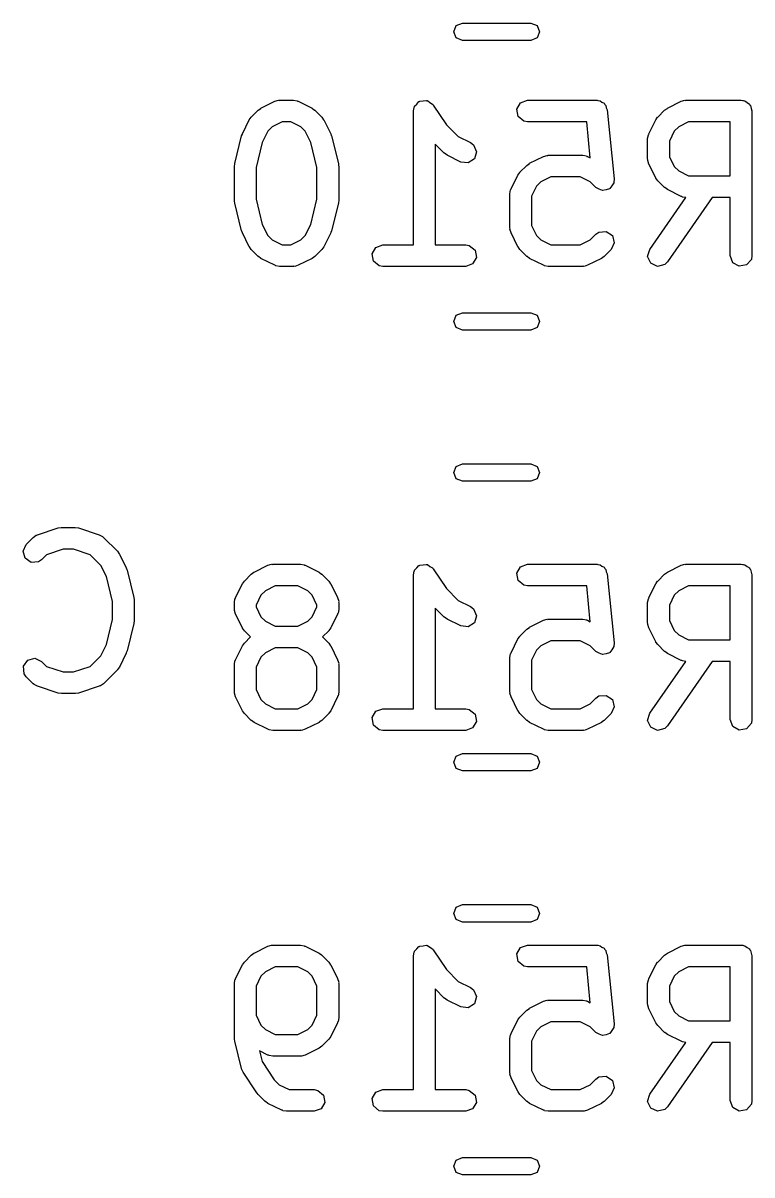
# Model space of a CAD drawing. Extents: x 109 to 192, y -153 to -42.
# Drawn here: x 146.84 to 151.88, y -114.85 to -106.89 of the extents above; entities that cross this region are included whole.
import ezdxf

# ---------------------------------------------------------------- set-up
doc = ezdxf.new("R2010")
doc.units = 0
doc.layers.add('BLACK', color=7, linetype='CONTINUOUS')

msp = doc.modelspace()

# ---------------------------------------------------------------- linework, layer by layer
at = {"layer": 'BLACK', "linetype": 'CONTINUOUS'}
for p, q in [((149.834, -106.906), (149.877, -106.888)), ((149.877, -106.888), (150.351, -106.888)), ((150.351, -106.888), (150.394, -106.906)), ((149.817, -106.948), (149.834, -106.906)), ((149.834, -106.991), (149.817, -106.948)), ((150.394, -106.906), (150.411, -106.948)), ((150.411, -106.948), (150.394, -106.991)), ((149.877, -107.008), (149.834, -106.991)), ((150.351, -107.008), (149.877, -107.008)), ((150.394, -106.991), (150.351, -107.008)), ((148.485, -107.477), (148.58, -107.429)), ((148.58, -107.429), (148.605, -107.422)), ((148.605, -107.422), (148.61, -107.423)), ((148.61, -107.423), (148.614, -107.421)), ((148.614, -107.421), (148.709, -107.421)), ((148.709, -107.421), (148.735, -107.426)), ((148.735, -107.426), (148.738, -107.429)), ((148.738, -107.429), (148.743, -107.429)), ((148.743, -107.429), (148.838, -107.477)), ((149.563, -107.448), (149.576, -107.431)), ((149.576, -107.431), (149.581, -107.431)), ((149.581, -107.431), (149.584, -107.428)), ((149.584, -107.428), (149.606, -107.426)), ((149.606, -107.426), (149.627, -107.423)), ((149.627, -107.423), (149.631, -107.425)), ((149.631, -107.425), (149.635, -107.424)), ((149.635, -107.424), (149.653, -107.437)), ((149.653, -107.437), (149.671, -107.448)), ((150.254, -107.483), (150.28, -107.439)), ((150.28, -107.439), (150.328, -107.421)), ((150.328, -107.421), (150.804, -107.421)), ((150.804, -107.421), (150.808, -107.422)), ((150.808, -107.422), (150.81, -107.422)), ((150.81, -107.422), (150.813, -107.423)), ((150.813, -107.423), (150.83, -107.426)), ((150.83, -107.426), (150.842, -107.436)), ((150.842, -107.436), (150.857, -107.443)), ((150.857, -107.443), (150.861, -107.452)), ((151.295, -107.477), (151.39, -107.429)), ((151.39, -107.429), (151.415, -107.422)), ((151.415, -107.422), (151.419, -107.423)), ((151.419, -107.423), (151.424, -107.421)), ((151.424, -107.421), (151.804, -107.421)), ((151.804, -107.421), (151.814, -107.423)), ((151.814, -107.423), (151.817, -107.423)), ((151.817, -107.423), (151.82, -107.424)), ((151.82, -107.424), (151.83, -107.426)), ((151.83, -107.426), (151.845, -107.438)), ((151.845, -107.438), (151.862, -107.448)), ((148.418, -107.539), (148.466, -107.491)), ((148.466, -107.491), (148.484, -107.478)), ((148.484, -107.478), (148.485, -107.477)), ((148.838, -107.477), (148.856, -107.49)), ((148.856, -107.49), (148.858, -107.491)), ((148.858, -107.491), (148.905, -107.539)), ((149.539, -107.496), (149.544, -107.471)), ((149.539, -108.421), (149.539, -107.496)), ((149.544, -107.471), (149.546, -107.467)), ((149.546, -107.467), (149.547, -107.463)), ((149.547, -107.463), (149.563, -107.448)), ((149.671, -107.448), (149.673, -107.452)), ((149.673, -107.452), (149.676, -107.455)), ((149.676, -107.455), (149.768, -107.591)), ((150.263, -107.534), (150.254, -107.483)), ((150.861, -107.452), (150.869, -107.459)), ((150.869, -107.459), (150.872, -107.475)), ((150.872, -107.475), (150.879, -107.489)), ((150.879, -107.489), (150.927, -107.965)), ((151.228, -107.539), (151.275, -107.491)), ((151.275, -107.491), (151.294, -107.478)), ((151.294, -107.478), (151.295, -107.477)), ((151.862, -107.448), (151.864, -107.455)), ((151.864, -107.455), (151.869, -107.459)), ((151.869, -107.459), (151.873, -107.478)), ((151.873, -107.478), (151.879, -107.496)), ((151.879, -107.496), (151.879, -108.496)), ((148.356, -107.653), (148.404, -107.558)), ((148.404, -107.558), (148.417, -107.54)), ((148.417, -107.54), (148.418, -107.539)), ((148.563, -107.606), (148.533, -107.636)), ((148.632, -107.571), (148.563, -107.606)), ((148.692, -107.571), (148.632, -107.571)), ((148.76, -107.606), (148.692, -107.571)), ((148.79, -107.636), (148.76, -107.606)), ((148.905, -107.539), (148.918, -107.557)), ((148.918, -107.557), (148.919, -107.558)), ((148.919, -107.558), (148.967, -107.653)), ((149.768, -107.591), (149.849, -107.673)), ((150.303, -107.567), (150.263, -107.534)), ((150.328, -107.571), (150.303, -107.567)), ((150.737, -107.571), (150.328, -107.571)), ((150.761, -107.82), (150.737, -107.571)), ((151.166, -107.653), (151.214, -107.558)), ((151.214, -107.558), (151.227, -107.54)), ((151.227, -107.54), (151.228, -107.539)), ((151.373, -107.606), (151.342, -107.636)), ((151.441, -107.571), (151.373, -107.606)), ((151.729, -107.571), (151.441, -107.571)), ((151.729, -107.945), (151.729, -107.571)), ((148.303, -107.859), (148.351, -107.669)), ((148.351, -107.669), (148.356, -107.657)), ((148.356, -107.657), (148.356, -107.653)), ((148.533, -107.636), (148.494, -107.713)), ((148.829, -107.713), (148.79, -107.636)), ((148.967, -107.653), (148.97, -107.666)), ((148.97, -107.666), (148.972, -107.669)), ((148.972, -107.669), (149.02, -107.859)), ((149.849, -107.673), (149.933, -107.715)), ((151.158, -107.687), (151.163, -107.661)), ((151.163, -107.661), (151.165, -107.658)), ((151.165, -107.658), (151.166, -107.653)), ((151.342, -107.636), (151.308, -107.705)), ((148.494, -107.713), (148.451, -107.887)), ((148.872, -107.887), (148.829, -107.713)), ((149.751, -107.788), (149.689, -107.725)), ((149.689, -107.725), (149.689, -108.421)), ((149.933, -107.715), (149.954, -107.731)), ((149.954, -107.731), (149.975, -107.778)), ((151.158, -107.83), (151.158, -107.687)), ((151.308, -107.705), (151.308, -107.812)), ((149.753, -107.788), (149.751, -107.788)), ((149.771, -107.802), (149.753, -107.788)), ((149.866, -107.849), (149.771, -107.802)), ((149.96, -107.827), (149.917, -107.855)), ((149.975, -107.778), (149.96, -107.827)), ((150.342, -107.858), (150.438, -107.81)), ((150.438, -107.81), (150.463, -107.803)), ((150.463, -107.803), (150.467, -107.804)), ((150.467, -107.804), (150.471, -107.802)), ((150.471, -107.802), (150.709, -107.802)), ((150.709, -107.802), (150.735, -107.807)), ((150.735, -107.807), (150.738, -107.81)), ((150.738, -107.81), (150.743, -107.81)), ((150.743, -107.81), (150.761, -107.82)), ((151.16, -107.834), (151.158, -107.83)), ((151.159, -107.838), (151.16, -107.834)), ((151.166, -107.863), (151.159, -107.838)), ((151.308, -107.812), (151.342, -107.881)), ((148.301, -107.877), (148.304, -107.863)), ((148.301, -108.115), (148.301, -107.877)), ((148.304, -107.863), (148.303, -107.859)), ((148.451, -107.887), (148.451, -108.106)), ((148.872, -108.106), (148.872, -107.887)), ((149.02, -107.859), (149.021, -107.874)), ((149.021, -107.874), (149.022, -107.877)), ((149.022, -107.877), (149.022, -108.115)), ((149.917, -107.855), (149.866, -107.849)), ((150.261, -107.939), (150.275, -107.921)), ((150.275, -107.92), (150.323, -107.872)), ((150.275, -107.921), (150.275, -107.92)), ((150.323, -107.872), (150.341, -107.859)), ((150.341, -107.859), (150.342, -107.858)), ((151.214, -107.958), (151.166, -107.863)), ((151.342, -107.881), (151.373, -107.911)), ((151.373, -107.911), (151.441, -107.945)), ((150.214, -108.034), (150.261, -107.939)), ((150.42, -107.987), (150.39, -108.017)), ((150.489, -107.952), (150.42, -107.987)), ((150.692, -107.952), (150.489, -107.952)), ((150.76, -107.987), (150.692, -107.952)), ((150.799, -108.026), (150.76, -107.987)), ((150.925, -107.992), (150.91, -108.013)), ((150.925, -107.991), (150.924, -107.991)), ((150.924, -107.991), (150.925, -107.992)), ((150.927, -107.965), (150.925, -107.991)), ((151.215, -107.96), (151.214, -107.958)), ((151.228, -107.978), (151.215, -107.96)), ((151.275, -108.026), (151.228, -107.978)), ((151.441, -107.945), (151.729, -107.945)), ((150.206, -108.068), (150.21, -108.042)), ((150.206, -108.306), (150.206, -108.068)), ((150.21, -108.042), (150.213, -108.039)), ((150.213, -108.039), (150.214, -108.034)), ((150.39, -108.017), (150.356, -108.086)), ((150.8, -108.026), (150.799, -108.026)), ((150.823, -108.037), (150.8, -108.026)), ((150.8, -108.026), (150.8, -108.026)), ((150.846, -108.047), (150.823, -108.037)), ((150.871, -108.041), (150.846, -108.047)), ((150.846, -108.047), (150.846, -108.047)), ((150.846, -108.047), (150.846, -108.047)), ((150.895, -108.034), (150.871, -108.041)), ((150.896, -108.033), (150.895, -108.034)), ((150.895, -108.034), (150.895, -108.034)), ((150.91, -108.013), (150.896, -108.033)), ((151.277, -108.026), (151.275, -108.026)), ((151.295, -108.04), (151.277, -108.026)), ((151.39, -108.087), (151.295, -108.04)), ((148.302, -108.119), (148.301, -108.115)), ((148.303, -108.134), (148.302, -108.119)), ((148.351, -108.324), (148.303, -108.134)), ((148.451, -108.106), (148.494, -108.28)), ((148.829, -108.28), (148.872, -108.106)), ((149.02, -108.134), (148.972, -108.324)), ((149.022, -108.115), (149.02, -108.13)), ((149.02, -108.13), (149.02, -108.134)), ((150.356, -108.086), (150.356, -108.288)), ((151.172, -108.453), (151.422, -108.095)), ((151.605, -108.095), (151.294, -108.539)), ((151.394, -108.088), (151.39, -108.087)), ((151.398, -108.091), (151.394, -108.088)), ((151.422, -108.095), (151.398, -108.091)), ((151.729, -108.095), (151.605, -108.095)), ((151.729, -108.496), (151.729, -108.095)), ((148.494, -108.28), (148.533, -108.357)), ((148.79, -108.357), (148.829, -108.28)), ((150.207, -108.31), (150.206, -108.306)), ((150.206, -108.314), (150.207, -108.31)), ((150.214, -108.339), (150.206, -108.314)), ((150.356, -108.288), (150.39, -108.357)), ((148.353, -108.327), (148.351, -108.324)), ((148.356, -108.339), (148.353, -108.327)), ((148.404, -108.435), (148.356, -108.339)), ((148.533, -108.357), (148.563, -108.387)), ((148.563, -108.387), (148.632, -108.421)), ((148.692, -108.421), (148.76, -108.387)), ((148.76, -108.387), (148.79, -108.357)), ((148.967, -108.339), (148.919, -108.435)), ((148.972, -108.324), (148.967, -108.336)), ((148.967, -108.336), (148.967, -108.339)), ((150.261, -108.435), (150.214, -108.339)), ((150.39, -108.357), (150.42, -108.387)), ((150.42, -108.387), (150.489, -108.421)), ((150.692, -108.421), (150.76, -108.387)), ((150.76, -108.387), (150.799, -108.348)), ((150.799, -108.348), (150.82, -108.333)), ((150.82, -108.333), (150.872, -108.329)), ((150.872, -108.329), (150.914, -108.358)), ((150.914, -108.358), (150.927, -108.408)), ((148.405, -108.436), (148.404, -108.435)), ((148.418, -108.454), (148.405, -108.436)), ((148.466, -108.502), (148.418, -108.454)), ((148.632, -108.421), (148.692, -108.421)), ((148.905, -108.454), (148.858, -108.502)), ((148.906, -108.453), (148.905, -108.454)), ((148.919, -108.435), (148.906, -108.453)), ((149.254, -108.483), (149.28, -108.439)), ((149.263, -108.534), (149.254, -108.483)), ((149.28, -108.439), (149.328, -108.421)), ((149.328, -108.421), (149.539, -108.421)), ((149.689, -108.421), (149.9, -108.421)), ((149.9, -108.421), (149.925, -108.426)), ((149.925, -108.426), (149.965, -108.459)), ((149.965, -108.459), (149.974, -108.509)), ((150.262, -108.436), (150.261, -108.435)), ((150.275, -108.454), (150.262, -108.436)), ((150.323, -108.502), (150.275, -108.454)), ((150.489, -108.421), (150.692, -108.421)), ((150.905, -108.454), (150.858, -108.502)), ((150.927, -108.408), (150.905, -108.454)), ((151.158, -108.503), (151.172, -108.453)), ((148.467, -108.502), (148.466, -108.502)), ((148.485, -108.516), (148.467, -108.502)), ((148.58, -108.563), (148.485, -108.516)), ((148.838, -108.516), (148.743, -108.563)), ((148.839, -108.515), (148.838, -108.516)), ((148.858, -108.502), (148.839, -108.515)), ((149.303, -108.567), (149.263, -108.534)), ((149.948, -108.554), (149.9, -108.571)), ((149.974, -108.509), (149.948, -108.554)), ((150.324, -108.502), (150.323, -108.502)), ((150.342, -108.516), (150.324, -108.502)), ((150.438, -108.563), (150.342, -108.516)), ((150.838, -108.516), (150.743, -108.563)), ((150.839, -108.515), (150.838, -108.516)), ((150.858, -108.502), (150.839, -108.515)), ((151.18, -108.549), (151.158, -108.503)), ((151.227, -108.571), (151.18, -108.549)), ((151.276, -108.558), (151.227, -108.571)), ((151.294, -108.539), (151.276, -108.558)), ((151.747, -108.545), (151.729, -108.496)), ((151.791, -108.57), (151.747, -108.545)), ((151.842, -108.561), (151.791, -108.57)), ((151.875, -108.522), (151.842, -108.561)), ((151.879, -108.496), (151.875, -108.522)), ((148.585, -108.564), (148.58, -108.563)), ((148.588, -108.567), (148.585, -108.564)), ((148.614, -108.571), (148.588, -108.567)), ((148.709, -108.571), (148.614, -108.571)), ((148.713, -108.57), (148.709, -108.571)), ((148.718, -108.571), (148.713, -108.57)), ((148.743, -108.563), (148.718, -108.571)), ((149.328, -108.571), (149.303, -108.567)), ((149.9, -108.571), (149.328, -108.571)), ((150.442, -108.564), (150.438, -108.563)), ((150.445, -108.567), (150.442, -108.564)), ((150.471, -108.571), (150.445, -108.567)), ((150.709, -108.571), (150.471, -108.571)), ((150.713, -108.57), (150.709, -108.571)), ((150.718, -108.571), (150.713, -108.57)), ((150.743, -108.563), (150.718, -108.571)), ((149.817, -108.951), (149.834, -108.909)), ((149.834, -108.994), (149.817, -108.951)), ((149.834, -108.909), (149.877, -108.891)), ((149.877, -108.891), (150.351, -108.891)), ((150.351, -108.891), (150.394, -108.909)), ((150.394, -108.909), (150.411, -108.951)), ((150.411, -108.951), (150.394, -108.994)), ((149.877, -109.011), (149.834, -108.994)), ((150.351, -109.011), (149.877, -109.011)), ((150.394, -108.994), (150.351, -109.011)), ((149.817, -109.996), (149.834, -109.954)), ((149.834, -110.039), (149.817, -109.996)), ((149.834, -109.954), (149.877, -109.936)), ((149.877, -109.936), (150.351, -109.936)), ((150.351, -109.936), (150.394, -109.954)), ((150.394, -109.954), (150.411, -109.996)), ((150.411, -109.996), (150.394, -110.039)), ((149.877, -110.056), (149.834, -110.039)), ((150.351, -110.056), (149.877, -110.056)), ((150.394, -110.039), (150.351, -110.056)), ((146.939, -110.427), (147.082, -110.379)), ((147.082, -110.379), (147.104, -110.376)), ((147.104, -110.376), (147.106, -110.375)), ((147.106, -110.375), (147.201, -110.375)), ((147.201, -110.375), (147.223, -110.379)), ((147.223, -110.379), (147.224, -110.379)), ((147.224, -110.379), (147.367, -110.427)), ((146.862, -110.493), (146.91, -110.445)), ((146.91, -110.445), (146.931, -110.43)), ((146.931, -110.43), (146.935, -110.43)), ((146.935, -110.43), (146.939, -110.427)), ((147.367, -110.427), (147.39, -110.439)), ((147.39, -110.439), (147.393, -110.443)), ((147.393, -110.443), (147.397, -110.445)), ((147.397, -110.445), (147.492, -110.54)), ((146.84, -110.539), (146.862, -110.493)), ((146.854, -110.589), (146.84, -110.539)), ((147.118, -110.525), (147.003, -110.564)), ((147.189, -110.525), (147.118, -110.525)), ((147.303, -110.564), (147.189, -110.525)), ((147.492, -110.54), (147.505, -110.559)), ((146.896, -110.618), (146.854, -110.589)), ((146.947, -110.614), (146.896, -110.618)), ((146.968, -110.599), (146.947, -110.614)), ((147.003, -110.564), (146.968, -110.599)), ((147.377, -110.638), (147.303, -110.564)), ((147.505, -110.559), (147.506, -110.56)), ((147.506, -110.56), (147.554, -110.655)), ((148.533, -110.637), (148.558, -110.63)), ((148.558, -110.63), (148.562, -110.631)), ((148.562, -110.631), (148.566, -110.629)), ((148.566, -110.629), (148.757, -110.629)), ((148.757, -110.629), (148.783, -110.634)), ((149.606, -110.634), (149.627, -110.631)), ((149.627, -110.631), (149.631, -110.633)), ((149.631, -110.633), (149.635, -110.632)), ((149.635, -110.632), (149.653, -110.645)), ((150.28, -110.647), (150.328, -110.629)), ((150.328, -110.629), (150.804, -110.629)), ((150.804, -110.629), (150.808, -110.63)), ((150.808, -110.63), (150.81, -110.63)), ((150.81, -110.63), (150.813, -110.631)), ((150.813, -110.631), (150.83, -110.634)), ((151.39, -110.637), (151.415, -110.63)), ((151.415, -110.63), (151.419, -110.631)), ((151.419, -110.631), (151.424, -110.629)), ((151.424, -110.629), (151.804, -110.629)), ((151.804, -110.629), (151.814, -110.631)), ((151.814, -110.631), (151.817, -110.631)), ((151.817, -110.631), (151.82, -110.632)), ((151.82, -110.632), (151.83, -110.634)), ((147.416, -110.715), (147.377, -110.638)), ((147.554, -110.655), (147.557, -110.667)), ((147.557, -110.667), (147.559, -110.67)), ((147.559, -110.67), (147.607, -110.861)), ((148.37, -110.747), (148.418, -110.699)), ((148.418, -110.699), (148.436, -110.686)), ((148.436, -110.686), (148.438, -110.685)), ((148.438, -110.685), (148.533, -110.637)), ((148.783, -110.634), (148.786, -110.637)), ((148.786, -110.637), (148.79, -110.637)), ((148.79, -110.637), (148.886, -110.685)), ((148.886, -110.685), (148.904, -110.698)), ((148.904, -110.698), (148.905, -110.699)), ((148.905, -110.699), (148.953, -110.747)), ((149.539, -110.704), (149.544, -110.679)), ((149.539, -111.629), (149.539, -110.704)), ((149.544, -110.679), (149.546, -110.675)), ((149.546, -110.675), (149.547, -110.671)), ((149.547, -110.671), (149.563, -110.656)), ((149.563, -110.656), (149.576, -110.639)), ((149.576, -110.639), (149.581, -110.639)), ((149.581, -110.639), (149.584, -110.636)), ((149.584, -110.636), (149.606, -110.634)), ((149.653, -110.645), (149.671, -110.656)), ((149.671, -110.656), (149.673, -110.66)), ((149.673, -110.66), (149.676, -110.663)), ((149.676, -110.663), (149.768, -110.799)), ((150.254, -110.691), (150.28, -110.647)), ((150.263, -110.742), (150.254, -110.691)), ((150.83, -110.634), (150.842, -110.644)), ((150.842, -110.644), (150.857, -110.651)), ((150.857, -110.651), (150.861, -110.66)), ((150.861, -110.66), (150.869, -110.667)), ((150.869, -110.667), (150.872, -110.683)), ((150.872, -110.683), (150.879, -110.697)), ((150.879, -110.697), (150.927, -111.173)), ((151.228, -110.747), (151.275, -110.699)), ((151.275, -110.699), (151.294, -110.686)), ((151.294, -110.686), (151.295, -110.685)), ((151.295, -110.685), (151.39, -110.637)), ((151.83, -110.634), (151.845, -110.646)), ((151.845, -110.646), (151.862, -110.656)), ((151.862, -110.656), (151.864, -110.663)), ((151.864, -110.663), (151.869, -110.667)), ((151.869, -110.667), (151.873, -110.686)), ((151.873, -110.686), (151.879, -110.704)), ((151.879, -110.704), (151.879, -111.704)), ((147.459, -110.888), (147.416, -110.715)), ((148.309, -110.861), (148.356, -110.766)), ((148.356, -110.766), (148.37, -110.748)), ((148.37, -110.748), (148.37, -110.747)), ((148.584, -110.779), (148.516, -110.814)), ((148.739, -110.779), (148.584, -110.779)), ((148.808, -110.814), (148.739, -110.779)), ((148.953, -110.747), (148.966, -110.765)), ((148.966, -110.765), (148.967, -110.766)), ((148.967, -110.766), (149.014, -110.861)), ((150.303, -110.775), (150.263, -110.742)), ((150.328, -110.779), (150.303, -110.775)), ((150.737, -110.779), (150.328, -110.779)), ((150.761, -111.028), (150.737, -110.779)), ((151.166, -110.861), (151.214, -110.766)), ((151.214, -110.766), (151.227, -110.748)), ((151.227, -110.748), (151.228, -110.747)), ((151.441, -110.779), (151.373, -110.814)), ((151.729, -110.779), (151.441, -110.779)), ((151.729, -111.153), (151.729, -110.779)), ((147.607, -110.861), (147.608, -110.876)), ((148.301, -110.895), (148.305, -110.869)), ((148.305, -110.869), (148.308, -110.866)), ((148.308, -110.866), (148.309, -110.861)), ((148.485, -110.844), (148.451, -110.913)), ((148.516, -110.814), (148.485, -110.844)), ((148.838, -110.844), (148.808, -110.814)), ((148.872, -110.913), (148.838, -110.844)), ((149.014, -110.861), (149.022, -110.886)), ((149.768, -110.799), (149.849, -110.881)), ((151.158, -110.895), (151.163, -110.869)), ((151.163, -110.869), (151.165, -110.866)), ((151.165, -110.866), (151.166, -110.861)), ((151.342, -110.844), (151.308, -110.913)), ((151.373, -110.814), (151.342, -110.844)), ((147.459, -111.013), (147.459, -110.888)), ((147.608, -110.876), (147.609, -110.879)), ((147.609, -110.879), (147.609, -111.022)), ((148.301, -110.942), (148.301, -110.895)), ((148.302, -110.947), (148.301, -110.942)), ((148.301, -110.951), (148.302, -110.947)), ((148.309, -110.976), (148.301, -110.951)), ((148.451, -110.913), (148.451, -110.925)), ((148.451, -110.925), (148.485, -110.993)), ((148.838, -110.993), (148.872, -110.925)), ((148.872, -110.925), (148.872, -110.913)), ((149.022, -110.942), (149.018, -110.968)), ((149.022, -110.886), (149.021, -110.891)), ((149.021, -110.891), (149.022, -110.895)), ((149.022, -110.895), (149.022, -110.942)), ((149.751, -110.996), (149.689, -110.933)), ((149.689, -110.933), (149.689, -111.629)), ((149.849, -110.881), (149.933, -110.923)), ((149.933, -110.923), (149.954, -110.939)), ((149.954, -110.939), (149.975, -110.986)), ((151.158, -111.038), (151.158, -110.895)), ((151.308, -110.913), (151.308, -111.02)), ((147.416, -111.186), (147.459, -111.013)), ((147.609, -111.022), (147.606, -111.037)), ((148.356, -111.071), (148.309, -110.976)), ((148.485, -110.993), (148.516, -111.024)), ((148.516, -111.024), (148.584, -111.058)), ((148.739, -111.058), (148.808, -111.024)), ((148.808, -111.024), (148.838, -110.993)), ((149.014, -110.976), (148.967, -111.071)), ((149.015, -110.972), (149.014, -110.976)), ((149.018, -110.968), (149.015, -110.972)), ((149.753, -110.996), (149.751, -110.996)), ((149.771, -111.01), (149.753, -110.996)), ((149.866, -111.057), (149.771, -111.01)), ((149.975, -110.986), (149.96, -111.035)), ((150.342, -111.066), (150.438, -111.018)), ((150.438, -111.018), (150.463, -111.011)), ((150.463, -111.011), (150.467, -111.012)), ((150.467, -111.012), (150.471, -111.01)), ((150.471, -111.01), (150.709, -111.01)), ((150.709, -111.01), (150.735, -111.015)), ((150.735, -111.015), (150.738, -111.018)), ((150.738, -111.018), (150.743, -111.018)), ((150.743, -111.018), (150.761, -111.028)), ((151.308, -111.02), (151.342, -111.089)), ((147.607, -111.04), (147.559, -111.23)), ((147.606, -111.037), (147.607, -111.04)), ((148.358, -111.072), (148.356, -111.071)), ((148.37, -111.091), (148.358, -111.072)), ((148.413, -111.133), (148.37, -111.091)), ((148.584, -111.058), (148.739, -111.058)), ((148.953, -111.091), (148.911, -111.133)), ((148.967, -111.071), (148.953, -111.089)), ((148.953, -111.089), (148.953, -111.091)), ((149.917, -111.063), (149.866, -111.057)), ((149.96, -111.035), (149.917, -111.063)), ((150.275, -111.128), (150.323, -111.08)), ((150.323, -111.08), (150.341, -111.067)), ((150.341, -111.067), (150.342, -111.066)), ((151.16, -111.042), (151.158, -111.038)), ((151.159, -111.046), (151.16, -111.042)), ((151.166, -111.071), (151.159, -111.046)), ((151.214, -111.166), (151.166, -111.071)), ((151.342, -111.089), (151.373, -111.119)), ((147.377, -111.263), (147.416, -111.186)), ((148.356, -111.195), (148.37, -111.177)), ((148.37, -111.175), (148.413, -111.133)), ((148.37, -111.177), (148.37, -111.175)), ((148.911, -111.133), (148.953, -111.175)), ((148.953, -111.175), (148.966, -111.194)), ((150.214, -111.242), (150.261, -111.147)), ((150.261, -111.147), (150.275, -111.129)), ((150.275, -111.129), (150.275, -111.128)), ((150.489, -111.16), (150.42, -111.195)), ((150.692, -111.16), (150.489, -111.16)), ((150.76, -111.195), (150.692, -111.16)), ((150.927, -111.173), (150.925, -111.199)), ((151.215, -111.168), (151.214, -111.166)), ((151.228, -111.186), (151.215, -111.168)), ((151.275, -111.234), (151.228, -111.186)), ((151.373, -111.119), (151.441, -111.153)), ((151.441, -111.153), (151.729, -111.153)), ((147.303, -111.337), (147.377, -111.263)), ((147.554, -111.246), (147.506, -111.341)), ((147.559, -111.23), (147.554, -111.242)), ((147.554, -111.242), (147.554, -111.246)), ((148.309, -111.29), (148.356, -111.195)), ((148.516, -111.242), (148.485, -111.273)), ((148.584, -111.208), (148.516, -111.242)), ((148.739, -111.208), (148.584, -111.208)), ((148.808, -111.242), (148.739, -111.208)), ((148.838, -111.273), (148.808, -111.242)), ((148.966, -111.194), (148.967, -111.195)), ((148.967, -111.195), (149.014, -111.29)), ((150.206, -111.276), (150.21, -111.25)), ((150.21, -111.25), (150.213, -111.247)), ((150.213, -111.247), (150.214, -111.242)), ((150.39, -111.225), (150.356, -111.294)), ((150.42, -111.195), (150.39, -111.225)), ((150.799, -111.234), (150.76, -111.195)), ((150.8, -111.234), (150.799, -111.234)), ((150.823, -111.245), (150.8, -111.234)), ((150.8, -111.234), (150.8, -111.234)), ((150.846, -111.255), (150.823, -111.245)), ((150.871, -111.249), (150.846, -111.255)), ((150.846, -111.255), (150.846, -111.255)), ((150.846, -111.255), (150.846, -111.255)), ((150.895, -111.242), (150.871, -111.249)), ((150.896, -111.241), (150.895, -111.242)), ((150.895, -111.242), (150.895, -111.242)), ((150.91, -111.221), (150.896, -111.241)), ((150.925, -111.2), (150.91, -111.221)), ((150.925, -111.199), (150.924, -111.199)), ((150.924, -111.199), (150.925, -111.2)), ((151.277, -111.234), (151.275, -111.234)), ((151.295, -111.248), (151.277, -111.234)), ((151.39, -111.295), (151.295, -111.248)), ((146.843, -111.336), (146.872, -111.294)), ((146.847, -111.387), (146.843, -111.336)), ((146.872, -111.294), (146.922, -111.28)), ((146.922, -111.28), (146.968, -111.302)), ((146.968, -111.302), (147.003, -111.337)), ((147.003, -111.337), (147.118, -111.375)), ((147.189, -111.375), (147.303, -111.337)), ((147.506, -111.341), (147.493, -111.359)), ((148.301, -111.323), (148.305, -111.298)), ((148.301, -111.514), (148.301, -111.323)), ((148.305, -111.298), (148.308, -111.294)), ((148.308, -111.294), (148.309, -111.29)), ((148.485, -111.273), (148.451, -111.341)), ((148.451, -111.341), (148.451, -111.496)), ((148.872, -111.341), (148.838, -111.273)), ((148.872, -111.496), (148.872, -111.341)), ((149.014, -111.29), (149.022, -111.315)), ((149.022, -111.315), (149.021, -111.319)), ((149.021, -111.319), (149.022, -111.323)), ((149.022, -111.323), (149.022, -111.514)), ((150.206, -111.514), (150.206, -111.276)), ((150.356, -111.294), (150.356, -111.496)), ((151.172, -111.661), (151.422, -111.303)), ((151.605, -111.303), (151.294, -111.747)), ((151.394, -111.296), (151.39, -111.295)), ((151.398, -111.299), (151.394, -111.296)), ((151.422, -111.303), (151.398, -111.299)), ((151.729, -111.303), (151.605, -111.303)), ((151.729, -111.704), (151.729, -111.303)), ((146.862, -111.408), (146.847, -111.387)), ((146.91, -111.456), (146.862, -111.408)), ((147.118, -111.375), (147.189, -111.375)), ((147.492, -111.361), (147.397, -111.456)), ((147.493, -111.359), (147.492, -111.361)), ((146.914, -111.458), (146.91, -111.456)), ((146.916, -111.462), (146.914, -111.458)), ((146.939, -111.474), (146.916, -111.462)), ((147.082, -111.522), (146.939, -111.474)), ((147.367, -111.474), (147.224, -111.522)), ((147.371, -111.471), (147.367, -111.474)), ((147.375, -111.471), (147.371, -111.471)), ((147.397, -111.456), (147.375, -111.471)), ((148.451, -111.496), (148.485, -111.565)), ((148.838, -111.565), (148.872, -111.496)), ((150.356, -111.496), (150.39, -111.565)), ((147.083, -111.521), (147.082, -111.522)), ((147.106, -111.525), (147.083, -111.521)), ((147.201, -111.525), (147.106, -111.525)), ((147.202, -111.525), (147.201, -111.525)), ((147.224, -111.522), (147.202, -111.525)), ((148.302, -111.518), (148.301, -111.514)), ((148.301, -111.522), (148.302, -111.518)), ((148.309, -111.547), (148.301, -111.522)), ((148.356, -111.643), (148.309, -111.547)), ((148.485, -111.565), (148.516, -111.595)), ((148.808, -111.595), (148.838, -111.565)), ((149.014, -111.547), (148.967, -111.643)), ((149.015, -111.543), (149.014, -111.547)), ((149.018, -111.54), (149.015, -111.543)), ((149.022, -111.514), (149.018, -111.54)), ((150.207, -111.518), (150.206, -111.514)), ((150.206, -111.522), (150.207, -111.518)), ((150.214, -111.547), (150.206, -111.522)), ((150.261, -111.643), (150.214, -111.547)), ((150.39, -111.565), (150.42, -111.595)), ((150.76, -111.595), (150.799, -111.556)), ((150.799, -111.556), (150.82, -111.541)), ((150.82, -111.541), (150.872, -111.537)), ((150.872, -111.537), (150.914, -111.566)), ((150.914, -111.566), (150.927, -111.616)), ((148.358, -111.644), (148.356, -111.643)), ((148.37, -111.662), (148.358, -111.644)), ((148.418, -111.71), (148.37, -111.662)), ((148.516, -111.595), (148.584, -111.629)), ((148.584, -111.629), (148.739, -111.629)), ((148.739, -111.629), (148.808, -111.595)), ((148.953, -111.662), (148.905, -111.71)), ((148.967, -111.643), (148.953, -111.661)), ((148.953, -111.661), (148.953, -111.662)), ((149.254, -111.691), (149.28, -111.647)), ((149.28, -111.647), (149.328, -111.629)), ((149.328, -111.629), (149.539, -111.629)), ((149.689, -111.629), (149.9, -111.629)), ((149.9, -111.629), (149.925, -111.634)), ((149.925, -111.634), (149.965, -111.667)), ((149.965, -111.667), (149.974, -111.717)), ((150.262, -111.644), (150.261, -111.643)), ((150.275, -111.662), (150.262, -111.644)), ((150.323, -111.71), (150.275, -111.662)), ((150.42, -111.595), (150.489, -111.629)), ((150.489, -111.629), (150.692, -111.629)), ((150.692, -111.629), (150.76, -111.595)), ((150.905, -111.662), (150.858, -111.71)), ((150.927, -111.616), (150.905, -111.662)), ((151.158, -111.711), (151.172, -111.661)), ((148.42, -111.71), (148.418, -111.71)), ((148.438, -111.724), (148.42, -111.71)), ((148.533, -111.771), (148.438, -111.724)), ((148.886, -111.724), (148.79, -111.771)), ((148.887, -111.723), (148.886, -111.724)), ((148.905, -111.71), (148.887, -111.723)), ((149.263, -111.742), (149.254, -111.691)), ((149.303, -111.775), (149.263, -111.742)), ((149.974, -111.717), (149.948, -111.762)), ((150.324, -111.71), (150.323, -111.71)), ((150.342, -111.724), (150.324, -111.71)), ((150.438, -111.771), (150.342, -111.724)), ((150.838, -111.724), (150.743, -111.771)), ((150.839, -111.723), (150.838, -111.724)), ((150.858, -111.71), (150.839, -111.723)), ((151.18, -111.757), (151.158, -111.711)), ((151.294, -111.747), (151.276, -111.766)), ((151.747, -111.753), (151.729, -111.704)), ((151.875, -111.73), (151.842, -111.769)), ((151.879, -111.704), (151.875, -111.73)), ((148.537, -111.772), (148.533, -111.771)), ((148.541, -111.775), (148.537, -111.772)), ((148.566, -111.779), (148.541, -111.775)), ((148.757, -111.779), (148.566, -111.779)), ((148.761, -111.778), (148.757, -111.779)), ((148.765, -111.779), (148.761, -111.778)), ((148.79, -111.771), (148.765, -111.779)), ((149.328, -111.779), (149.303, -111.775)), ((149.9, -111.779), (149.328, -111.779)), ((149.948, -111.762), (149.9, -111.779)), ((150.442, -111.772), (150.438, -111.771)), ((150.445, -111.775), (150.442, -111.772)), ((150.471, -111.779), (150.445, -111.775)), ((150.709, -111.779), (150.471, -111.779)), ((150.713, -111.778), (150.709, -111.779)), ((150.718, -111.779), (150.713, -111.778)), ((150.743, -111.771), (150.718, -111.779)), ((151.227, -111.779), (151.18, -111.757)), ((151.276, -111.766), (151.227, -111.779)), ((151.791, -111.778), (151.747, -111.753)), ((151.842, -111.769), (151.791, -111.778)), ((149.817, -111.999), (149.834, -111.957)), ((149.834, -111.957), (149.877, -111.939)), ((149.877, -111.939), (150.351, -111.939)), ((150.351, -111.939), (150.394, -111.957)), ((150.394, -111.957), (150.411, -111.999)), ((149.834, -112.042), (149.817, -111.999)), ((149.877, -112.059), (149.834, -112.042)), ((150.351, -112.059), (149.877, -112.059)), ((150.394, -112.042), (150.351, -112.059)), ((150.411, -111.999), (150.394, -112.042)), ((149.817, -113.044), (149.834, -113.002)), ((149.834, -113.002), (149.877, -112.984)), ((149.877, -112.984), (150.351, -112.984)), ((150.351, -112.984), (150.394, -113.002)), ((150.394, -113.002), (150.411, -113.044)), ((149.834, -113.087), (149.817, -113.044)), ((149.877, -113.105), (149.834, -113.087)), ((150.394, -113.087), (150.351, -113.105)), ((150.411, -113.044), (150.394, -113.087)), ((150.351, -113.105), (149.877, -113.105)), ((148.37, -113.381), (148.418, -113.333)), ((148.418, -113.333), (148.436, -113.32)), ((148.436, -113.32), (148.438, -113.319)), ((148.438, -113.319), (148.533, -113.271)), ((148.533, -113.271), (148.558, -113.264)), ((148.558, -113.264), (148.562, -113.265)), ((148.562, -113.265), (148.566, -113.263)), ((148.566, -113.263), (148.757, -113.263)), ((148.757, -113.263), (148.783, -113.268)), ((148.783, -113.268), (148.786, -113.271)), ((148.786, -113.271), (148.79, -113.271)), ((148.79, -113.271), (148.886, -113.319)), ((148.886, -113.319), (148.904, -113.332)), ((148.904, -113.332), (148.905, -113.333)), ((148.905, -113.333), (148.953, -113.381)), ((149.539, -113.338), (149.544, -113.313)), ((149.539, -114.263), (149.539, -113.338)), ((149.544, -113.313), (149.546, -113.309)), ((149.546, -113.309), (149.547, -113.305)), ((149.547, -113.305), (149.563, -113.29)), ((149.563, -113.29), (149.576, -113.273)), ((149.576, -113.273), (149.581, -113.273)), ((149.581, -113.273), (149.584, -113.27)), ((149.584, -113.27), (149.606, -113.268)), ((149.606, -113.268), (149.627, -113.265)), ((149.627, -113.265), (149.631, -113.267)), ((149.631, -113.267), (149.635, -113.266)), ((149.635, -113.266), (149.653, -113.279)), ((149.653, -113.279), (149.671, -113.29)), ((149.671, -113.29), (149.673, -113.294)), ((149.673, -113.294), (149.676, -113.297)), ((149.676, -113.297), (149.768, -113.433)), ((150.254, -113.325), (150.28, -113.281)), ((150.263, -113.376), (150.254, -113.325)), ((150.28, -113.281), (150.328, -113.263)), ((150.328, -113.263), (150.804, -113.263)), ((150.804, -113.263), (150.808, -113.264)), ((150.808, -113.264), (150.81, -113.264)), ((150.81, -113.264), (150.813, -113.265)), ((150.813, -113.265), (150.83, -113.268)), ((150.83, -113.268), (150.842, -113.278)), ((150.842, -113.278), (150.857, -113.285)), ((150.857, -113.285), (150.861, -113.294)), ((150.861, -113.294), (150.869, -113.301)), ((150.869, -113.301), (150.872, -113.317)), ((150.872, -113.317), (150.879, -113.331)), ((150.879, -113.331), (150.927, -113.807)), ((151.228, -113.381), (151.275, -113.333)), ((151.275, -113.333), (151.294, -113.32)), ((151.294, -113.32), (151.295, -113.319)), ((151.295, -113.319), (151.39, -113.271)), ((151.39, -113.271), (151.415, -113.264)), ((151.415, -113.264), (151.419, -113.265)), ((151.419, -113.265), (151.424, -113.263)), ((151.424, -113.263), (151.804, -113.263)), ((151.804, -113.263), (151.814, -113.265)), ((151.814, -113.265), (151.817, -113.265)), ((151.817, -113.265), (151.82, -113.266)), ((151.82, -113.266), (151.83, -113.268)), ((151.83, -113.268), (151.845, -113.28)), ((151.845, -113.28), (151.862, -113.29)), ((151.862, -113.29), (151.864, -113.297)), ((151.864, -113.297), (151.869, -113.301)), ((151.869, -113.301), (151.873, -113.32)), ((151.873, -113.32), (151.879, -113.338)), ((151.879, -113.338), (151.879, -114.338)), ((148.309, -113.495), (148.356, -113.4)), ((148.356, -113.4), (148.37, -113.382)), ((148.37, -113.382), (148.37, -113.381)), ((148.584, -113.413), (148.516, -113.448)), ((148.739, -113.413), (148.584, -113.413)), ((148.808, -113.448), (148.739, -113.413)), ((148.953, -113.381), (148.966, -113.399)), ((148.966, -113.399), (148.967, -113.4)), ((148.967, -113.4), (149.014, -113.495)), ((150.303, -113.409), (150.263, -113.376)), ((150.328, -113.413), (150.303, -113.409)), ((150.737, -113.413), (150.328, -113.413)), ((150.761, -113.662), (150.737, -113.413)), ((151.166, -113.495), (151.214, -113.4)), ((151.214, -113.4), (151.227, -113.382)), ((151.227, -113.382), (151.228, -113.381)), ((151.441, -113.413), (151.373, -113.448)), ((151.729, -113.413), (151.441, -113.413)), ((151.729, -113.787), (151.729, -113.413)), ((148.305, -113.503), (148.308, -113.5)), ((148.308, -113.5), (148.309, -113.495)), ((148.485, -113.478), (148.451, -113.547)), ((148.516, -113.448), (148.485, -113.478)), ((148.838, -113.478), (148.808, -113.448)), ((148.872, -113.547), (148.838, -113.478)), ((149.014, -113.495), (149.022, -113.52)), ((149.768, -113.433), (149.849, -113.515)), ((151.163, -113.503), (151.165, -113.5)), ((151.165, -113.5), (151.166, -113.495)), ((151.342, -113.478), (151.308, -113.547)), ((151.373, -113.448), (151.342, -113.478)), ((148.301, -113.529), (148.305, -113.503)), ((148.301, -113.91), (148.301, -113.529)), ((148.451, -113.547), (148.451, -113.749)), ((148.872, -113.749), (148.872, -113.547)), ((149.022, -113.52), (149.021, -113.525)), ((149.021, -113.525), (149.022, -113.529)), ((149.022, -113.529), (149.022, -113.767)), ((149.751, -113.63), (149.689, -113.567)), ((149.689, -113.567), (149.689, -114.263)), ((149.849, -113.515), (149.933, -113.557)), ((149.933, -113.557), (149.954, -113.573)), ((149.954, -113.573), (149.975, -113.62)), ((151.158, -113.529), (151.163, -113.503)), ((151.158, -113.672), (151.158, -113.529)), ((151.308, -113.547), (151.308, -113.654)), ((149.753, -113.63), (149.751, -113.63)), ((149.771, -113.644), (149.753, -113.63)), ((149.866, -113.691), (149.771, -113.644)), ((149.975, -113.62), (149.96, -113.669)), ((150.342, -113.7), (150.438, -113.652)), ((150.438, -113.652), (150.463, -113.645)), ((150.463, -113.645), (150.467, -113.646)), ((150.467, -113.646), (150.471, -113.644)), ((150.471, -113.644), (150.709, -113.644)), ((150.709, -113.644), (150.735, -113.649)), ((150.735, -113.649), (150.738, -113.652)), ((150.738, -113.652), (150.743, -113.652)), ((150.743, -113.652), (150.761, -113.662)), ((151.308, -113.654), (151.342, -113.723)), ((149.917, -113.697), (149.866, -113.691)), ((149.96, -113.669), (149.917, -113.697)), ((150.275, -113.762), (150.323, -113.714)), ((150.323, -113.714), (150.341, -113.701)), ((150.341, -113.701), (150.342, -113.7)), ((151.16, -113.676), (151.158, -113.672)), ((151.159, -113.68), (151.16, -113.676)), ((151.166, -113.705), (151.159, -113.68)), ((151.214, -113.8), (151.166, -113.705)), ((151.342, -113.723), (151.373, -113.753)), ((148.451, -113.749), (148.485, -113.818)), ((148.485, -113.818), (148.516, -113.848)), ((148.808, -113.848), (148.838, -113.818)), ((148.838, -113.818), (148.872, -113.749)), ((149.014, -113.8), (148.967, -113.896)), ((149.015, -113.796), (149.014, -113.8)), ((149.018, -113.793), (149.015, -113.796)), ((149.022, -113.767), (149.018, -113.793)), ((150.214, -113.876), (150.261, -113.781)), ((150.261, -113.781), (150.275, -113.763)), ((150.275, -113.763), (150.275, -113.762)), ((150.489, -113.794), (150.42, -113.829)), ((150.692, -113.794), (150.489, -113.794)), ((150.76, -113.829), (150.692, -113.794)), ((150.927, -113.807), (150.925, -113.833)), ((151.215, -113.802), (151.214, -113.8)), ((151.228, -113.82), (151.215, -113.802)), ((151.373, -113.753), (151.441, -113.787)), ((151.441, -113.787), (151.729, -113.787)), ((148.516, -113.848), (148.584, -113.882)), ((148.584, -113.882), (148.739, -113.882)), ((148.739, -113.882), (148.808, -113.848)), ((148.967, -113.896), (148.953, -113.914)), ((150.206, -113.91), (150.21, -113.884)), ((150.21, -113.884), (150.213, -113.881)), ((150.213, -113.881), (150.214, -113.876)), ((150.39, -113.859), (150.356, -113.928)), ((150.42, -113.829), (150.39, -113.859)), ((150.799, -113.868), (150.76, -113.829)), ((150.8, -113.868), (150.799, -113.868)), ((150.823, -113.879), (150.8, -113.868)), ((150.8, -113.868), (150.8, -113.868)), ((150.846, -113.889), (150.823, -113.879)), ((150.871, -113.883), (150.846, -113.889)), ((150.846, -113.889), (150.846, -113.889)), ((150.846, -113.889), (150.846, -113.889)), ((150.895, -113.876), (150.871, -113.883)), ((150.896, -113.875), (150.895, -113.876)), ((150.895, -113.876), (150.895, -113.876)), ((150.91, -113.855), (150.896, -113.875)), ((150.925, -113.834), (150.91, -113.855)), ((150.925, -113.833), (150.924, -113.833)), ((150.924, -113.833), (150.925, -113.834)), ((151.275, -113.868), (151.228, -113.82)), ((151.277, -113.868), (151.275, -113.868)), ((151.295, -113.882), (151.277, -113.868)), ((151.39, -113.929), (151.295, -113.882)), ((148.302, -113.913), (148.301, -113.91)), ((148.303, -113.928), (148.302, -113.913)), ((148.351, -114.118), (148.303, -113.928)), ((148.886, -113.977), (148.79, -114.025)), ((148.887, -113.976), (148.886, -113.977)), ((148.905, -113.963), (148.887, -113.976)), ((148.953, -113.915), (148.905, -113.963)), ((148.953, -113.914), (148.953, -113.915)), ((150.206, -114.148), (150.206, -113.91)), ((150.356, -113.928), (150.356, -114.13)), ((151.172, -114.295), (151.422, -113.937)), ((151.605, -113.937), (151.294, -114.381)), ((151.394, -113.93), (151.39, -113.929)), ((151.398, -113.933), (151.394, -113.93)), ((151.422, -113.937), (151.398, -113.933)), ((151.729, -113.937), (151.605, -113.937)), ((151.729, -114.338), (151.729, -113.937)), ((148.533, -114.025), (148.475, -113.995)), ((148.475, -113.995), (148.493, -114.069)), ((148.537, -114.025), (148.533, -114.025)), ((148.541, -114.028), (148.537, -114.025)), ((148.566, -114.032), (148.541, -114.028)), ((148.757, -114.032), (148.566, -114.032)), ((148.761, -114.031), (148.757, -114.032)), ((148.765, -114.032), (148.761, -114.031)), ((148.79, -114.025), (148.765, -114.032)), ((148.351, -114.119), (148.351, -114.118)), ((148.361, -114.142), (148.351, -114.119)), ((148.493, -114.069), (148.577, -114.195)), ((150.356, -114.13), (150.39, -114.199)), ((148.456, -114.285), (148.361, -114.142)), ((148.577, -114.195), (148.611, -114.229)), ((150.207, -114.152), (150.206, -114.148)), ((150.206, -114.156), (150.207, -114.152)), ((150.214, -114.181), (150.206, -114.156)), ((150.261, -114.277), (150.214, -114.181)), ((150.39, -114.199), (150.42, -114.229)), ((150.76, -114.229), (150.799, -114.19)), ((150.799, -114.19), (150.82, -114.175)), ((150.82, -114.175), (150.872, -114.171)), ((150.872, -114.171), (150.914, -114.2)), ((150.914, -114.2), (150.927, -114.25)), ((148.459, -114.287), (148.456, -114.285)), ((148.466, -114.296), (148.459, -114.287)), ((148.513, -114.344), (148.466, -114.296)), ((148.611, -114.229), (148.679, -114.263)), ((148.679, -114.263), (148.852, -114.263)), ((148.852, -114.263), (148.878, -114.268)), ((148.878, -114.268), (148.917, -114.301)), ((149.254, -114.325), (149.28, -114.281)), ((149.28, -114.281), (149.328, -114.263)), ((149.328, -114.263), (149.539, -114.263)), ((149.689, -114.263), (149.9, -114.263)), ((149.9, -114.263), (149.925, -114.268)), ((149.925, -114.268), (149.965, -114.301)), ((150.262, -114.278), (150.261, -114.277)), ((150.275, -114.296), (150.262, -114.278)), ((150.323, -114.344), (150.275, -114.296)), ((150.42, -114.229), (150.489, -114.263)), ((150.489, -114.263), (150.692, -114.263)), ((150.692, -114.263), (150.76, -114.229)), ((150.905, -114.296), (150.858, -114.344)), ((150.927, -114.25), (150.905, -114.296)), ((151.158, -114.345), (151.172, -114.295)), ((148.515, -114.344), (148.513, -114.344)), ((148.533, -114.358), (148.515, -114.344)), ((148.628, -114.405), (148.533, -114.358)), ((148.926, -114.351), (148.9, -114.396)), ((148.917, -114.301), (148.926, -114.351)), ((149.263, -114.376), (149.254, -114.325)), ((149.303, -114.409), (149.263, -114.376)), ((149.974, -114.351), (149.948, -114.396)), ((149.965, -114.301), (149.974, -114.351)), ((150.324, -114.344), (150.323, -114.344)), ((150.342, -114.358), (150.324, -114.344)), ((150.438, -114.405), (150.342, -114.358)), ((150.838, -114.358), (150.743, -114.405)), ((150.839, -114.357), (150.838, -114.358)), ((150.858, -114.344), (150.839, -114.357)), ((151.18, -114.391), (151.158, -114.345)), ((151.747, -114.387), (151.729, -114.338)), ((151.875, -114.364), (151.842, -114.403)), ((151.879, -114.338), (151.875, -114.364)), ((148.633, -114.406), (148.628, -114.405)), ((148.636, -114.409), (148.633, -114.406)), ((148.662, -114.413), (148.636, -114.409)), ((148.852, -114.413), (148.662, -114.413)), ((148.9, -114.396), (148.852, -114.413)), ((149.328, -114.413), (149.303, -114.409)), ((149.9, -114.413), (149.328, -114.413)), ((149.948, -114.396), (149.9, -114.413)), ((150.442, -114.406), (150.438, -114.405)), ((150.445, -114.409), (150.442, -114.406)), ((150.471, -114.413), (150.445, -114.409)), ((150.709, -114.413), (150.471, -114.413)), ((150.713, -114.412), (150.709, -114.413)), ((150.718, -114.413), (150.713, -114.412)), ((150.743, -114.405), (150.718, -114.413)), ((151.227, -114.413), (151.18, -114.391)), ((151.276, -114.4), (151.227, -114.413)), ((151.294, -114.381), (151.276, -114.4)), ((151.791, -114.412), (151.747, -114.387)), ((151.842, -114.403), (151.791, -114.412)), ((149.817, -114.793), (149.834, -114.751)), ((149.834, -114.751), (149.877, -114.733)), ((149.877, -114.733), (150.351, -114.733)), ((150.351, -114.733), (150.394, -114.751)), ((150.394, -114.751), (150.411, -114.793)), ((149.834, -114.836), (149.817, -114.793)), ((149.877, -114.853), (149.834, -114.836)), ((150.351, -114.853), (149.877, -114.853)), ((150.394, -114.836), (150.351, -114.853)), ((150.411, -114.793), (150.394, -114.836))]:
    msp.add_line(p, q, dxfattribs=at)

doc.saveas('drawing.dxf')
